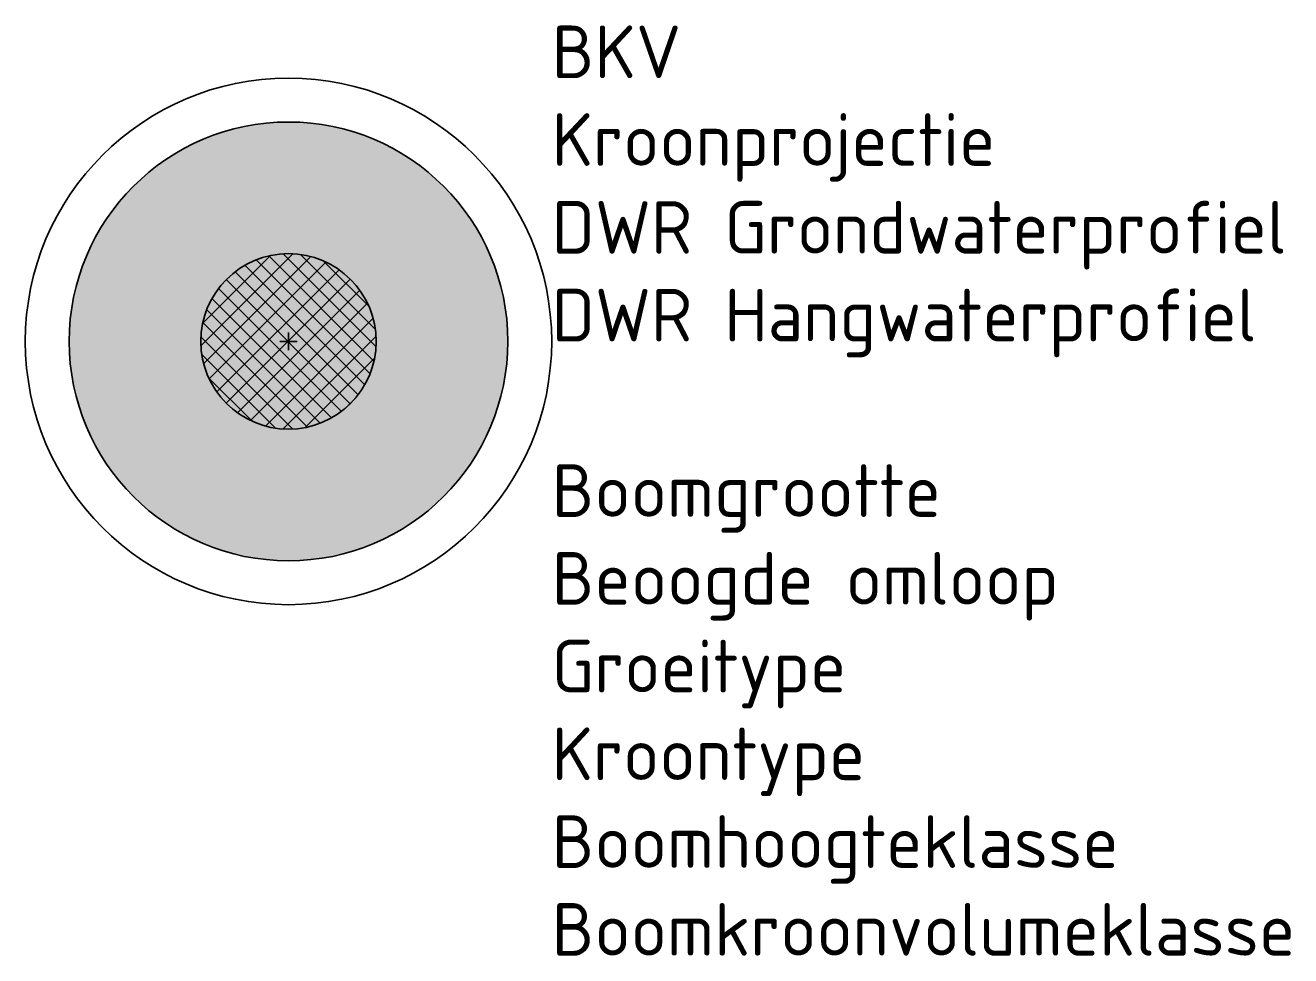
# Model space of a CAD drawing. Header units: metres. Extents: x -4.5 to 17.1, y -10.5 to 5.4.
import ezdxf

# ---------------------------------------------------------------- set-up
doc = ezdxf.new("R2010")
doc.units = ezdxf.units.M
for name, color, linetype, lineweight in [('N-GV-GR-BOOM-T18', 7, 'Continuous', 18), ('N-GV-GR-BOOM_KROON-G', 90, 'Continuous', 35), ('N-GV-GR-BOOM_KROON-V', 92, 'Continuous', 18), ('N-GV-GR-BOOM_OBSTAKELVRIJ_BOVENGRONDS-G', 10, 'Continuous', 35), ('N-GV-GR-BOOM_OBSTAKELVRIJ_ONDERGRONDS-A', 142, 'Continuous', 18), ('N-GV-GR-BOOM_OBSTAKELVRIJ_ONDERGRONDS-G', 140, 'Continuous', 35), ('N-GV-GR-BOOM_STABILITEITSKLUIT-A', 12, 'Continuous', 18), ('N-GV-GR-BOOM_STABILITEITSKLUIT-G', 10, 'Continuous', 35), ('N-GV-GR-BOOM_STAMPOSITIE-G', 7, 'Continuous', 35)]:
    doc.layers.add(name, color=color, linetype=linetype, lineweight=lineweight)
doc.styles.add('NLCS-ISO', font='NLCS-ISO.ttf')

msp = doc.modelspace()

# ---------------------------------------------------------------- hatches: boundary and pattern name
at = {"layer": 'N-GV-GR-BOOM_KROON-V'}
h = msp.add_hatch(color=256, dxfattribs=at)
edge = h.paths.add_edge_path(flags=0)
edge.add_arc((0, 0), 3.75, 0, 360)
at = {"layer": 'N-GV-GR-BOOM_OBSTAKELVRIJ_ONDERGRONDS-A'}
h = msp.add_hatch(dxfattribs=at)
h.set_pattern_fill('AGR-OBSTAKELVRIJ_ONDERGRONDS-SO', color=256, style=0, pattern_type=2)
h.set_pattern_definition([(135, (-3800, 0), (-0.141421356, -0.141421356), [])])
edge = h.paths.add_edge_path()
edge.add_arc((0, 0), 1.5, 0, 360)
at = {"layer": 'N-GV-GR-BOOM_STABILITEITSKLUIT-A'}
h = msp.add_hatch(dxfattribs=at)
h.set_pattern_fill('AGR-STABILITEITSKLUIT-SO', color=256, style=0, pattern_type=2)
h.set_pattern_definition([(45, (-3800, 0), (-0.176776695, 0.176776695), [])])
edge = h.paths.add_edge_path()
edge.add_arc((0, 0), 1.5, 0, 360)

# ---------------------------------------------------------------- linework, layer by layer
at = {"layer": 'N-GV-GR-BOOM_KROON-G'}
msp.add_circle((0, 0), 3.75, dxfattribs=at)
at = {"layer": 'N-GV-GR-BOOM_OBSTAKELVRIJ_BOVENGRONDS-G'}
msp.add_circle((0, 0), 4.5, dxfattribs=at)
at = {"layer": 'N-GV-GR-BOOM_OBSTAKELVRIJ_ONDERGRONDS-G'}
msp.add_circle((0, 0), 1.5, dxfattribs=at)
at = {"layer": 'N-GV-GR-BOOM_STABILITEITSKLUIT-G'}
msp.add_circle((0, 0), 1.5, dxfattribs=at)
at = {"layer": 'N-GV-GR-BOOM_STAMPOSITIE-G'}
for p, q in [((-0.15, 0), (0.15, 0)), ((0, 0.15), (0, -0.15))]:
    msp.add_line(p, q, dxfattribs=at)

# ---------------------------------------------------------------- texts
at = {"layer": 'N-GV-GR-BOOM-T18', "style": 'NLCS-ISO'}
for tag, p, s in [('BKV', (4.5, 4.5), 'BKV: 150 m3'), ('Kroonprojectie', (4.5, 3), 'Kroonprojectie: 44.1 m2'), ('DWR Grondwaterprofiel', (4.5, 1.5), 'DWR GW: 12.5 m3'), ('DWR Hangwaterprofiel', (4.5, 0), 'DWR HW: 17.5 m3'), ('Boomgrootte', (4.5, -3), '3e grootte'), ('Beoogde omloop', (4.5, -4.5), '60 jaar'), ('Groeitype', (4.5, -6), 'Regulier groeiend'), ('Kroontype', (4.5, -7.5), 'Normale kroon'), ('Boomhoogteklasse', (4.5, -9), '6-12 m'), ('Boomkroonvolumeklasse', (4.5, -10.5), '75-200 m3')]:
    msp.add_attdef(tag, p, s, height=0.9, dxfattribs=at)

doc.saveas('drawing.dxf')
